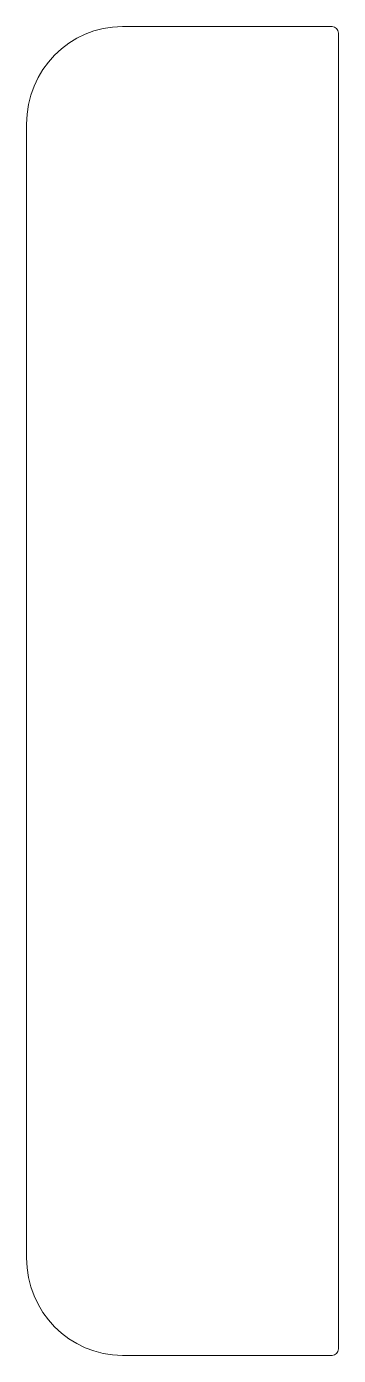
# Model space of a CAD drawing. Header units: millimetres. Extents: x 0 to 24, y -102 to 0.
import ezdxf

# ---------------------------------------------------------------- set-up
doc = ezdxf.new("R2010")
doc.units = ezdxf.units.MM
doc.header["$MEASUREMENT"] = 0
doc.layers.add('レイヤー 1', color=7, linetype='Continuous', lineweight=0)

msp = doc.modelspace()

# ---------------------------------------------------------------- linework, layer by layer
at = {"layer": 'レイヤー 1', "color": 18, "lineweight": 5, "true_color": 0x040000}
msp.add_open_spline([(7.37, -102.4), (7.37, -102.4), (23.51, -102.4), (23.51, -102.4), (23.78, -102.4), (24, -102.18), (24, -101.9), (24, -101.9), (24, -0.51), (24, -0.51), (24, -0.23), (23.78, 0), (23.51, 0), (23.51, 0), (7.37, 0), (7.37, 0), (3.3, 0), (0, -3.37), (0, -7.53), (0, -7.53), (0, -94.88), (0, -94.88), (0, -99.04), (3.3, -102.4), (7.37, -102.4)], degree=3, knots=[0, 0, 0, 0, 1, 1, 1, 2, 2, 2, 3, 3, 3, 4, 4, 4, 5, 5, 5, 6, 6, 6, 7, 7, 7, 8, 8, 8, 8], dxfattribs=at)

doc.saveas('drawing.dxf')
